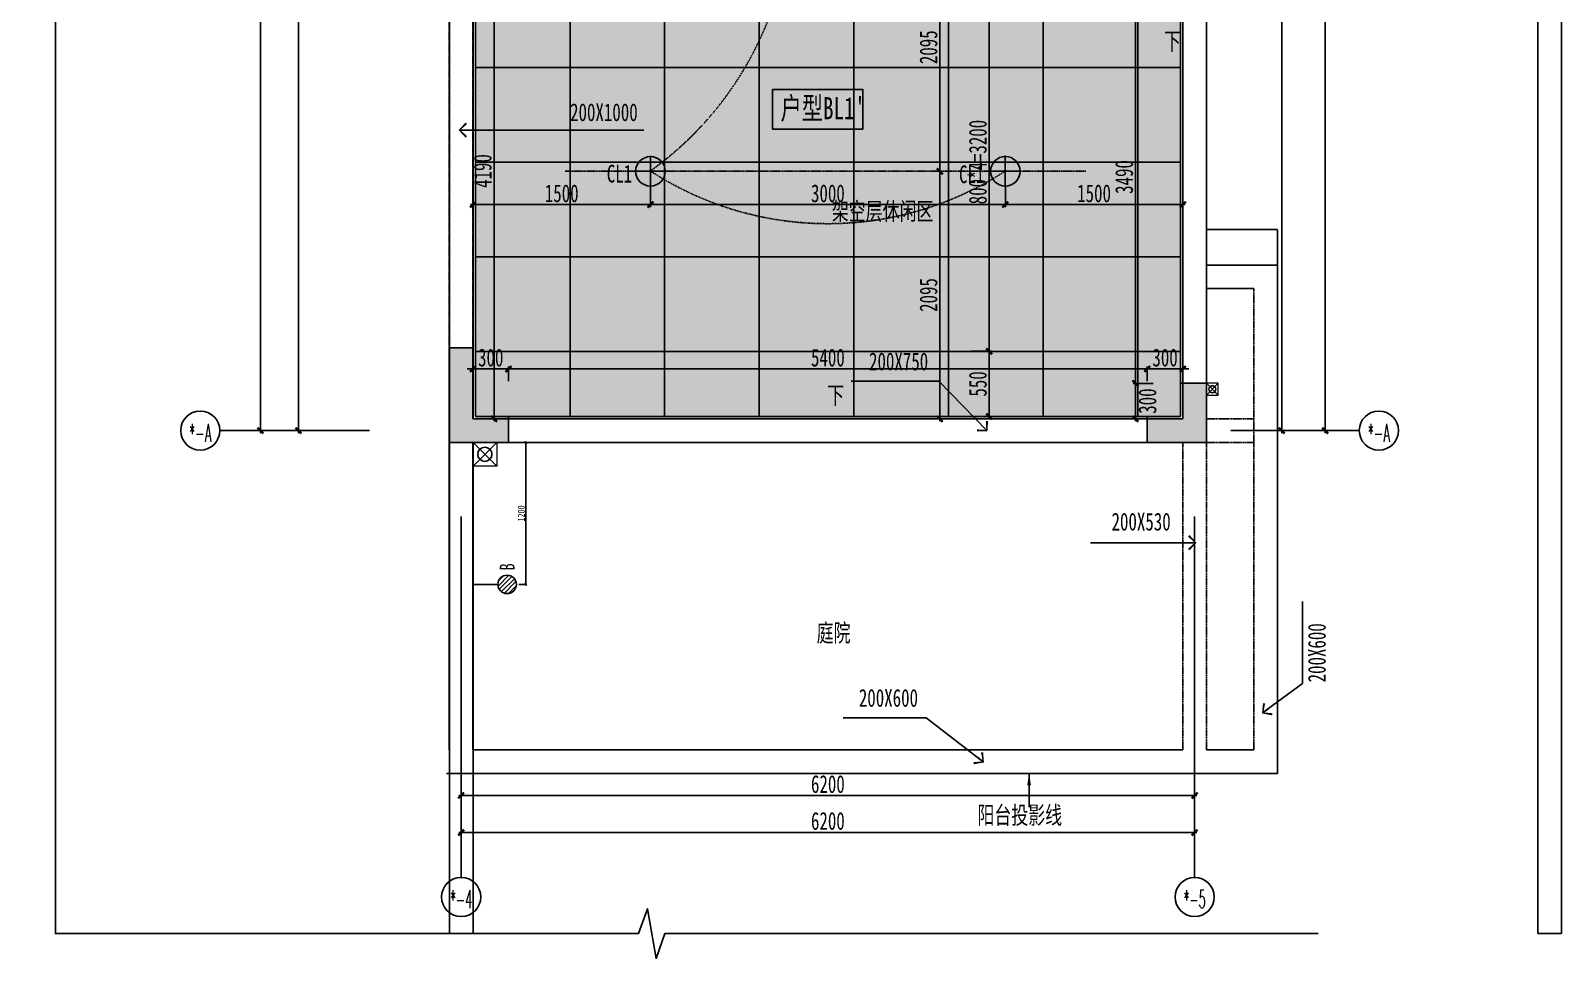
# Model space of a CAD drawing. Extents: x -255202 to 66368, y -6372500 to 603.
# Drawn here: x -131340 to -118401, y -3201647 to -3193802 of the extents above; entities that cross this region are included whole.
import ezdxf
from ezdxf.enums import TextEntityAlignment as Align

# ---------------------------------------------------------------- set-up
doc = ezdxf.new("R2010")
doc.units = 0
doc.header["$LTSCALE"] = 10
doc.header["$MEASUREMENT"] = 0
for name, pattern in [('$0$DASH', [0.35, 0.25, -0.1]), ('ABOVE', [0.4, 0.2, -0.2]), ('CONTINOUS', [0]), ('DASH', [0.35, 0.25, -0.1]), ('DOTE', [2.42, 2, -0.2, 0.02, -0.2]), ('HIDDEN', [0.375, 0.25, -0.125])]:
    doc.linetypes.add(name, pattern=pattern)
doc.layers.add('6-L13六联排模板图-0.050$0$G2-轮廓线', color=3, linetype='Continuous', lineweight=25)
doc.layers.add('改BL1~-3.2D$0$GPS-辅助', color=252, linetype='Continuous', lineweight=18)
for name, color, linetype in [('A-DIM（轴号轴线尺寸）', 3, 'Continuous'), ('A-HACH（图案填充）', 8, 'Continuous'), ('A-LIFT-strs（楼电梯）', 8, 'Continuous'), ('A-LINE-1（落差看线）', 31, 'Continuous'), ('A-MARK（制图符号）', 8, 'Continuous'), ('A-TEXT（房间空间名称）', 67, 'Continuous'), ('A-WALL-stru（结构墙柱）', 10, 'Continuous'), ('A-WALL（砌体墙）', 7, 'Continuous'), ('A-WIND（门窗）', 8, 'Continuous'), ('A-墙体完成面', 15, 'Continuous'), ('A-户型编号', 2, 'Continuous'), ('AXIS_TEXT', 7, 'Continuous'), ('D-地面材料', 250, 'Continuous'), ('DIM-地面材质放线', 149, 'Continuous'), ('DIM-开关定位', 149, 'Continuous'), ('DIM-排水定位', 149, 'Continuous'), ('DIM-灯具定位', 149, 'Continuous'), ('DIM_LEAD', 3, 'Continuous'), ('DIM【标注】', 149, 'Continuous'), ('E-给水', 144, 'Continuous'), ('G-BEAM', 4, 'DASH'), ('G-BEAM_CON', 4, 'Continuous'), ('G-WALL', 50, 'Continuous'), ('G-WALL_HATCH', 33, 'Continuous'), ('J-平面活动家具', 33, 'HIDDEN'), ('T-天花造型', 45, 'Continuous'), ('T-灯具_灯带', 13, 'Continuous'), ('T-灯具、灯带', 13, 'Continuous'), ('W-文字', 67, 'Continuous'), ('墙体定位图', 7, 'Continuous'), ('改BL1~-3.2D$0$A-EQU-water(水留洞及注释)', 140, 'Continuous'), ('院墙（一层看线）', 8, 'Continuous')]:
    doc.layers.add(name, color=color, linetype=linetype)
doc.layers.add('改BL1~-3.2D$0$-GPS-辅助', color=252, linetype='Continuous', lineweight=18, plot=False)
doc.styles.add('_TCH_AXIS', font='COMPLEX', dxfattribs={"bigfont": 'GBCBIG'})
doc.styles.add('_TCH_DIM_T3', font='SIMPLEX', dxfattribs={"width": 0.705882, "bigfont": 'GBCBIG'})
doc.styles.add('arch', font='romans.shx', dxfattribs={"width": 0.75})
doc.styles.add('COMPLEX', font='COMPLEX')
doc.styles.add('文字标注', font='', dxfattribs={"width": 0.7})
doc.styles.add('样式222', font='', dxfattribs={"width": 0.7})
doc.styles.add('细黑体', font='', dxfattribs={"width": 0.7})
doc.styles.get('文字标注').set_extended_font_data('STXihei')
doc.styles.get('样式222').set_extended_font_data('STXihei')
doc.styles.get('细黑体').set_extended_font_data('STXihei')
doc.dimstyles.new('_TCH_ARCH&&100', dxfattribs={"dimtxt": 297.5, "dimasz": 100, "dimexe": 250, "dimexo": 300, "dimgap": 126.25, "dimtad": 1, "dimdec": 0, "dimzin": 0, "dimdsep": 46, "dimtxsty": '_TCH_DIM_T3', "dimblk": 'ARCHTICK', "dimcen": 0.09, "dimclrt": 7, "dimazin": 2, "dimtfac": 1, "dimtdec": 0, "dimtix": 1, "dimtmove": 2, "dimatfit": 3, "dimfxl": 1, "dimtolj": 1, "dimtzin": 0, "dimarcsym": 0})
doc.dimstyles.new('DK-50', dxfattribs={"dimscale": 50, "dimtxt": 3, "dimasz": 1, "dimexe": 0.4, "dimexo": 0.4, "dimgap": 0.4, "dimtad": 1, "dimtoh": 1, "dimdec": 0, "dimrnd": 5, "dimdsep": 46, "dimtxsty": '样式222', "dimblk": 'ARCHTICK', "dimcen": 3, "dimdle": 0.4, "dimclrd": 149, "dimclre": 149, "dimclrt": 149, "dimadec": 0, "dimazin": 0, "dimtfac": 1, "dimtdec": 0, "dimtix": 1, "dimtmove": 2, "dimatfit": 3, "dimldrblk": 'ARCHTICK', "dimfxl": 3, "dimfxlon": 1, "dimtvp": 1, "dimtolj": 1, "dimtzin": 0, "dimarcsym": 0})
doc.dimstyles.new('TC-DIM', dxfattribs={"dimscale": 0, "dimtxt": 2.5, "dimasz": 1.2, "dimexe": 1.2, "dimexo": 0, "dimgap": 0.5, "dimtad": 1, "dimdec": 0, "dimlfac": -1, "dimzin": 9, "dimdsep": 46, "dimtxsty": 'arch', "dimblk1": 'ARCHTICK', "dimblk2": 'ARCHTICK', "dimsah": 1, "dimcen": 2, "dimdle": 1.2, "dimclrd": 67, "dimclre": 67, "dimclrt": 67, "dimadec": 0, "dimazin": 0, "dimtfac": 1, "dimtdec": 0, "dimtmove": 0, "dimatfit": 3, "dimldrblk": 'ARCHTICK', "dimfxl": 8, "dimtolj": 1, "dimtzin": 0, "dimarcsym": 0})
doc.dimstyles.new('副本 DK-20', dxfattribs={"dimscale": 20, "dimtxt": 3, "dimasz": 1, "dimexe": 0.4, "dimexo": 0.4, "dimgap": 0.4, "dimtad": 1, "dimtoh": 1, "dimdec": 0, "dimrnd": 5, "dimdsep": 46, "dimtxsty": '样式222', "dimblk": 'ARCHTICK', "dimcen": 3, "dimdle": 0.4, "dimclrd": 149, "dimclre": 149, "dimclrt": 149, "dimadec": 0, "dimazin": 0, "dimtfac": 1, "dimtdec": 0, "dimtix": 1, "dimtmove": 2, "dimatfit": 3, "dimldrblk": 'ARCHTICK', "dimfxl": 3, "dimfxlon": 1, "dimtvp": 1, "dimtolj": 1, "dimtzin": 0, "dimarcsym": 0})

# ---------------------------------------------------------------- blocks, each defined once
blk = doc.blocks.new('A$C7A0215CA')
at = {"layer": 'T-灯具_灯带', "color": 8, "ltscale": 0.005}
for p, q in [((2.2, 4.4), (2.2, 0)), ((0, 2.2), (4.4, 2.2))]:
    blk.add_line(p, q, dxfattribs=at)
at = {"layer": 'T-灯具_灯带', "color": 13, "linetype": 'ByBlock'}
blk.add_circle((2.2, 2.2), 2.08, dxfattribs=at)
blk = doc.blocks.new('_ArchTick')
at = {"color": 0, "linetype": 'ByBlock', "const_width": 0.4}
blk.add_lwpolyline([(-0.5, -0.5), (0.5, 0.5)], dxfattribs=at)
blk = doc.blocks.new('*D151')
at = {"layer": 'Defpoints', "color": 0, "transparency": 16777216}
for p in [(-127601, -3194992), (-126101, -3194992), (-127601, -3195274)]:
    blk.add_point(p, dxfattribs=at)
at = {"layer": 'DIM-灯具定位', "color": 149, "lineweight": -2, "transparency": 16777216}
for p, q in [((-127601, -3195124), (-127601, -3195294)), ((-126101, -3195124), (-126101, -3195294)), ((-126081, -3195274), (-127621, -3195274))]:
    blk.add_line(p, q, dxfattribs=at)
at = {"layer": 'DIM-灯具定位', "color": 149, "lineweight": -2, "transparency": 16777216, "xscale": 50, "yscale": 50, "zscale": 50, "rotation": 180}
blk.add_blockref('_ArchTick', (-127601, -3195274), dxfattribs=at)
at = {"layer": 'DIM-灯具定位', "color": 149, "lineweight": -2, "transparency": 16777216, "xscale": 50, "yscale": 50, "zscale": 50}
blk.add_blockref('_ArchTick', (-126101, -3195274), dxfattribs=at)
at = {"layer": 'DIM-灯具定位', "color": 149, "transparency": 16777216, "insert": (-126851, -3195179), "char_height": 150, "attachment_point": 5, "style": '样式222'}
blk.add_mtext('\\A1;1500', dxfattribs=at)
blk = doc.blocks.new('*D152')
at = {"layer": 'Defpoints', "color": 0, "transparency": 16777216}
for p in [(-123101, -3194992), (-121601, -3194992), (-121601, -3195274)]:
    blk.add_point(p, dxfattribs=at)
at = {"layer": 'DIM-灯具定位', "color": 149, "lineweight": -2, "transparency": 16777216}
for p, q in [((-123101, -3195124), (-123101, -3195294)), ((-121601, -3195124), (-121601, -3195294)), ((-123121, -3195274), (-121581, -3195274))]:
    blk.add_line(p, q, dxfattribs=at)
at = {"layer": 'DIM-灯具定位', "color": 149, "lineweight": -2, "transparency": 16777216, "xscale": 50, "yscale": 50, "zscale": 50, "rotation": 180}
blk.add_blockref('_ArchTick', (-123101, -3195274), dxfattribs=at)
at = {"layer": 'DIM-灯具定位', "color": 149, "lineweight": -2, "transparency": 16777216, "xscale": 50, "yscale": 50, "zscale": 50}
blk.add_blockref('_ArchTick', (-121601, -3195274), dxfattribs=at)
at = {"layer": 'DIM-灯具定位', "color": 149, "transparency": 16777216, "insert": (-122351, -3195179), "char_height": 150, "attachment_point": 5, "style": '样式222'}
blk.add_mtext('\\A1;1500', dxfattribs=at)
blk = doc.blocks.new('*D153')
at = {"layer": 'Defpoints', "color": 0, "transparency": 16777216}
for p in [(-126101, -3194992), (-123101, -3194992), (-126101, -3195274)]:
    blk.add_point(p, dxfattribs=at)
at = {"layer": 'DIM-灯具定位', "color": 149, "lineweight": -2, "transparency": 16777216}
for p, q in [((-126101, -3195124), (-126101, -3195294)), ((-123101, -3195124), (-123101, -3195294)), ((-123081, -3195274), (-126121, -3195274))]:
    blk.add_line(p, q, dxfattribs=at)
at = {"layer": 'DIM-灯具定位', "color": 149, "lineweight": -2, "transparency": 16777216, "xscale": 50, "yscale": 50, "zscale": 50, "rotation": 180}
blk.add_blockref('_ArchTick', (-126101, -3195274), dxfattribs=at)
at = {"layer": 'DIM-灯具定位', "color": 149, "lineweight": -2, "transparency": 16777216, "xscale": 50, "yscale": 50, "zscale": 50}
blk.add_blockref('_ArchTick', (-123101, -3195274), dxfattribs=at)
at = {"layer": 'DIM-灯具定位', "color": 149, "transparency": 16777216, "insert": (-124601, -3195179), "char_height": 150, "attachment_point": 5, "style": '样式222'}
blk.add_mtext('\\A1;3000', dxfattribs=at)
blk = doc.blocks.new('*D299')
at = {"layer": 'Defpoints', "color": 0, "transparency": 16777216}
for p in [(-123835, -3192895), (-123655, -3194992), (-123655, -3194992)]:
    blk.add_point(p, dxfattribs=at)
at = {"layer": 'DIM-灯具定位', "color": 149, "lineweight": -2, "transparency": 16777216}
for p, q in [((-123805, -3192895), (-123635, -3192895)), ((-123655, -3192875), (-123655, -3195012)), ((-123655, -3194992), (-123675, -3194992))]:
    blk.add_line(p, q, dxfattribs=at)
at = {"layer": 'DIM-灯具定位', "color": 149, "lineweight": -2, "transparency": 16777216, "xscale": 50, "yscale": 50, "zscale": 50}
for p, rotation in [((-123655, -3192895), 90), ((-123655, -3194992), 270)]:
    blk.add_blockref('_ArchTick', p, dxfattribs=dict(at, rotation=rotation))
at = {"layer": 'DIM-灯具定位', "color": 149, "transparency": 16777216, "insert": (-123750, -3193943), "char_height": 150, "attachment_point": 5, "rotation": 90, "style": '样式222'}
blk.add_mtext('\\A1;2095', dxfattribs=at)
blk = doc.blocks.new('*D300')
at = {"layer": 'Defpoints', "color": 0, "transparency": 16777216}
for p in [(-123655, -3194992), (-123655, -3197085), (-123655, -3197085)]:
    blk.add_point(p, dxfattribs=at)
at = {"layer": 'DIM-灯具定位', "color": 149, "lineweight": -2, "transparency": 16777216}
for p, q in [((-123655, -3194992), (-123675, -3194992)), ((-123655, -3194972), (-123655, -3197105)), ((-123655, -3197085), (-123675, -3197085))]:
    blk.add_line(p, q, dxfattribs=at)
at = {"layer": 'DIM-灯具定位', "color": 149, "lineweight": -2, "transparency": 16777216, "xscale": 50, "yscale": 50, "zscale": 50}
for p, rotation in [((-123655, -3194992), 90), ((-123655, -3197085), 270)]:
    blk.add_blockref('_ArchTick', p, dxfattribs=dict(at, rotation=rotation))
at = {"layer": 'DIM-灯具定位', "color": 149, "transparency": 16777216, "insert": (-123750, -3196038), "char_height": 150, "attachment_point": 5, "rotation": 90, "style": '样式222'}
blk.add_mtext('\\A1;2095', dxfattribs=at)
blk = doc.blocks.new('*D342')
at = {"layer": 'Defpoints', "color": 0, "transparency": 16777216}
for p in [(-127601, -3197285), (-127154, -3197285), (-127601, -3198485)]:
    blk.add_point(p, dxfattribs=at)
at = {"layer": 'DIM-排水定位', "color": 149, "lineweight": -2, "transparency": 16777216}
for p, q in [((-127214, -3197285), (-127146, -3197285)), ((-127154, -3198493), (-127154, -3197277)), ((-127214, -3198485), (-127146, -3198485))]:
    blk.add_line(p, q, dxfattribs=at)
at = {"layer": 'DIM-排水定位', "color": 149, "lineweight": -2, "transparency": 16777216, "xscale": 20, "yscale": 20, "zscale": 20}
for p, rotation in [((-127154, -3197285), 90), ((-127154, -3198485), 270)]:
    blk.add_blockref('_ArchTick', p, dxfattribs=dict(at, rotation=rotation))
at = {"layer": 'DIM-排水定位', "color": 149, "transparency": 16777216, "insert": (-127192, -3197885), "char_height": 60, "attachment_point": 5, "rotation": 90, "style": '样式222'}
blk.add_mtext('\\A1;1200', dxfattribs=at)
blk = doc.blocks.new('A$C74114AF8')
at = {"layer": 'A-HACH（图案填充）'}
for points in [[(6000, 100), (6000, 700), (5800, 700), (5800, 100), (5800, 100), (5800, -100), (6300, -100), (6300, 100)], [(12200, 400), (12000, 400), (12000, 100), (11700, 100), (11700, -100), (12200, -100)]]:
    blk.add_hatch(color=256, dxfattribs=at).paths.add_polyline_path(points)
at = {"layer": 'A-WALL-stru（结构墙柱）', "color": 0}
for p, q in [((6000, 700), (5800, 700)), ((5800, 700), (5800, 100)), ((6000, 100), (6000, 700)), ((12200, 400), (12000, 400)), ((12000, 400), (12000, 100)), ((12200, -100), (12200, 400)), ((5800, 100), (5800, 100)), ((5800, 100), (5800, -100)), ((6300, 100), (6000, 100)), ((6300, -100), (6300, 100)), ((12000, 100), (11700, 100)), ((11700, 100), (11700, -100)), ((5800, -100), (6300, -100)), ((11700, -100), (12200, -100))]:
    blk.add_line(p, q, dxfattribs=at)
blk = doc.blocks.new('z')
at = {"color": 67}
blk.add_line((0, 0), (-1, 0), dxfattribs=at)
blk.add_lwpolyline([(-0.97, 0.97, 0.299, 0.174, 0), (0, 0, 0.174, 0.299, 0), (-0.97, -0.97, 0.299, 0.299, 0)], format="xyseb", dxfattribs=at)
blk = doc.blocks.new('*D438')
at = {"layer": 'Defpoints', "color": 0, "transparency": 16777216}
for p in [(-123415, -3193314), (-123415, -3196514), (-123238, -3196514)]:
    blk.add_point(p, dxfattribs=at)
at = {"layer": 'DIM-地面材质放线', "color": 149, "lineweight": -2, "transparency": 16777216}
for p, q in [((-123388, -3193314), (-123218, -3193314)), ((-123238, -3193294), (-123238, -3196534)), ((-123388, -3196514), (-123218, -3196514))]:
    blk.add_line(p, q, dxfattribs=at)
at = {"layer": 'DIM-地面材质放线', "color": 149, "lineweight": -2, "transparency": 16777216, "xscale": 50, "yscale": 50, "zscale": 50}
for p, rotation in [((-123238, -3193314), 90), ((-123238, -3196514), 270)]:
    blk.add_blockref('_ArchTick', p, dxfattribs=dict(at, rotation=rotation))
at = {"layer": 'DIM-地面材质放线', "color": 149, "transparency": 16777216, "insert": (-123333, -3194914), "char_height": 150, "attachment_point": 5, "rotation": 90, "style": '样式222'}
blk.add_mtext('\\A1;800*4=3200', dxfattribs=at)
blk = doc.blocks.new('*D772')
at = {"layer": 'Defpoints', "color": 0, "transparency": 16777216}
for p in [(-121901, -3196663), (-121901, -3196787), (-121601, -3196787)]:
    blk.add_point(p, dxfattribs=at)
at = {"layer": '墙体定位图', "color": 149, "lineweight": -2, "transparency": 16777216}
for p, q in [((-121901, -3196663), (-121951, -3196663)), ((-121901, -3196767), (-121901, -3196643)), ((-121601, -3196663), (-121901, -3196663)), ((-121601, -3196767), (-121601, -3196643)), ((-121601, -3196663), (-121551, -3196663))]:
    blk.add_line(p, q, dxfattribs=at)
at = {"layer": '墙体定位图', "color": 149, "lineweight": -2, "transparency": 16777216, "xscale": 50, "yscale": 50, "zscale": 50}
blk.add_blockref('_ArchTick', (-121901, -3196663), dxfattribs=at)
at = {"layer": '墙体定位图', "color": 149, "lineweight": -2, "transparency": 16777216, "xscale": 50, "yscale": 50, "zscale": 50, "rotation": 180}
blk.add_blockref('_ArchTick', (-121601, -3196663), dxfattribs=at)
at = {"layer": '墙体定位图', "color": 149, "transparency": 16777216, "insert": (-121751, -3196568), "char_height": 150, "attachment_point": 5, "style": '样式222'}
blk.add_mtext('\\A1;300', dxfattribs=at)
blk = doc.blocks.new('*D773')
at = {"layer": 'Defpoints', "color": 0, "transparency": 16777216}
for p in [(-127301, -3196663), (-127301, -3196787), (-121901, -3196787)]:
    blk.add_point(p, dxfattribs=at)
at = {"layer": '墙体定位图', "color": 149, "lineweight": -2, "transparency": 16777216}
for p, q in [((-121881, -3196663), (-127321, -3196663)), ((-127301, -3196767), (-127301, -3196643)), ((-121901, -3196767), (-121901, -3196643))]:
    blk.add_line(p, q, dxfattribs=at)
at = {"layer": '墙体定位图', "color": 149, "lineweight": -2, "transparency": 16777216, "xscale": 50, "yscale": 50, "zscale": 50, "rotation": 180}
blk.add_blockref('_ArchTick', (-127301, -3196663), dxfattribs=at)
at = {"layer": '墙体定位图', "color": 149, "lineweight": -2, "transparency": 16777216, "xscale": 50, "yscale": 50, "zscale": 50}
blk.add_blockref('_ArchTick', (-121901, -3196663), dxfattribs=at)
at = {"layer": '墙体定位图', "color": 149, "transparency": 16777216, "insert": (-124601, -3196568), "char_height": 150, "attachment_point": 5, "style": '样式222'}
blk.add_mtext('\\A1;5400', dxfattribs=at)
blk = doc.blocks.new('*D774')
at = {"layer": 'Defpoints', "color": 0, "transparency": 16777216}
for p in [(-127601, -3196663), (-127601, -3196787), (-127301, -3196787)]:
    blk.add_point(p, dxfattribs=at)
at = {"layer": '墙体定位图', "color": 149, "lineweight": -2, "transparency": 16777216}
for p, q in [((-127601, -3196663), (-127651, -3196663)), ((-127601, -3196767), (-127601, -3196643)), ((-127301, -3196663), (-127601, -3196663)), ((-127301, -3196767), (-127301, -3196643)), ((-127301, -3196663), (-127251, -3196663))]:
    blk.add_line(p, q, dxfattribs=at)
at = {"layer": '墙体定位图', "color": 149, "lineweight": -2, "transparency": 16777216, "xscale": 50, "yscale": 50, "zscale": 50}
blk.add_blockref('_ArchTick', (-127601, -3196663), dxfattribs=at)
at = {"layer": '墙体定位图', "color": 149, "lineweight": -2, "transparency": 16777216, "xscale": 50, "yscale": 50, "zscale": 50, "rotation": 180}
blk.add_blockref('_ArchTick', (-127301, -3196663), dxfattribs=at)
at = {"layer": '墙体定位图', "color": 149, "transparency": 16777216, "insert": (-127451, -3196568), "char_height": 150, "attachment_point": 5, "style": '样式222'}
blk.add_mtext('\\A1;300', dxfattribs=at)
blk = doc.blocks.new('*D775')
at = {"layer": 'Defpoints', "color": 0, "transparency": 16777216}
for p in [(-122001, -3196785), (-121698, -3196785), (-121698, -3197085)]:
    blk.add_point(p, dxfattribs=at)
at = {"layer": '墙体定位图', "color": 149, "lineweight": -2, "transparency": 16777216}
for p, q in [((-121851, -3196785), (-122021, -3196785)), ((-122001, -3197105), (-122001, -3196765)), ((-121851, -3197085), (-122021, -3197085))]:
    blk.add_line(p, q, dxfattribs=at)
at = {"layer": '墙体定位图', "color": 149, "lineweight": -2, "transparency": 16777216, "xscale": 50, "yscale": 50, "zscale": 50}
for p, rotation in [((-122001, -3196785), 90), ((-122001, -3197085), 270)]:
    blk.add_blockref('_ArchTick', p, dxfattribs=dict(at, rotation=rotation))
at = {"layer": '墙体定位图', "color": 149, "transparency": 16777216, "insert": (-121899, -3196935), "char_height": 150, "attachment_point": 5, "rotation": 90, "style": '样式222'}
blk.add_mtext('\\A1;300', dxfattribs=at)
blk = doc.blocks.new('*D776')
at = {"layer": 'Defpoints', "color": 0, "transparency": 16777216}
for p in [(-122001, -3193295), (-121698, -3193295), (-121698, -3196785)]:
    blk.add_point(p, dxfattribs=at)
at = {"layer": '墙体定位图', "color": 149, "lineweight": -2, "transparency": 16777216}
for p, q in [((-121851, -3193295), (-122021, -3193295)), ((-122001, -3196805), (-122001, -3193275)), ((-121851, -3196785), (-122021, -3196785))]:
    blk.add_line(p, q, dxfattribs=at)
at = {"layer": '墙体定位图', "color": 149, "lineweight": -2, "transparency": 16777216, "xscale": 50, "yscale": 50, "zscale": 50}
for p, rotation in [((-122001, -3193295), 90), ((-122001, -3196785), 270)]:
    blk.add_blockref('_ArchTick', p, dxfattribs=dict(at, rotation=rotation))
at = {"layer": '墙体定位图', "color": 149, "transparency": 16777216, "insert": (-122096, -3195040), "char_height": 150, "attachment_point": 5, "rotation": 90, "style": '样式222'}
blk.add_mtext('\\A1;3490', dxfattribs=at)
blk = doc.blocks.new('*D782')
at = {"layer": 'Defpoints', "color": 0, "transparency": 16777216}
for p in [(-127601, -3192895), (-127601, -3197085), (-127423, -3197085)]:
    blk.add_point(p, dxfattribs=at)
at = {"layer": '墙体定位图', "color": 149, "lineweight": -2, "transparency": 16777216}
for p, q in [((-127573, -3192895), (-127403, -3192895)), ((-127423, -3192875), (-127423, -3197105)), ((-127573, -3197085), (-127403, -3197085))]:
    blk.add_line(p, q, dxfattribs=at)
at = {"layer": '墙体定位图', "color": 149, "lineweight": -2, "transparency": 16777216, "xscale": 50, "yscale": 50, "zscale": 50}
for p, rotation in [((-127423, -3192895), 90), ((-127423, -3197085), 270)]:
    blk.add_blockref('_ArchTick', p, dxfattribs=dict(at, rotation=rotation))
at = {"layer": '墙体定位图', "color": 149, "transparency": 16777216, "insert": (-127518, -3194990), "char_height": 150, "attachment_point": 5, "rotation": 90, "style": '样式222'}
blk.add_mtext('\\A1;4190', dxfattribs=at)
blk = doc.blocks.new('_AXISO')
blk.add_circle((0, 0), 0.5)
at = {"layer": 'AXIS_TEXT', "style": 'COMPLEX', "width": 1.041667}
blk.add_attdef('A', text='', height=0.56, dxfattribs=at).set_placement((-0.25, -0.28), (0.25, -0.28), align=Align.FIT)
blk = doc.blocks.new('*D1162')
at = {"layer": 'Defpoints', "color": 0, "transparency": 16777216}
for p in [(-107487, -3198172), (-101287, -3198172), (-101287, -3200583)]:
    blk.add_point(p, dxfattribs=at)
at = {"layer": 'DIM【标注】', "color": 149, "lineweight": -2, "transparency": 16777216}
for p, q in [((-107487, -3200433), (-107487, -3200603)), ((-101287, -3200433), (-101287, -3200603)), ((-107507, -3200583), (-101267, -3200583))]:
    blk.add_line(p, q, dxfattribs=at)
at = {"layer": 'DIM【标注】', "color": 149, "lineweight": -2, "transparency": 16777216, "xscale": 50, "yscale": 50, "zscale": 50, "rotation": 180}
blk.add_blockref('_ArchTick', (-107487, -3200583), dxfattribs=at)
at = {"layer": 'DIM【标注】', "color": 149, "lineweight": -2, "transparency": 16777216, "xscale": 50, "yscale": 50, "zscale": 50}
blk.add_blockref('_ArchTick', (-101287, -3200583), dxfattribs=at)
at = {"layer": 'DIM【标注】', "color": 149, "transparency": 16777216, "insert": (-104387, -3200486), "char_height": 150, "attachment_point": 5, "style": '样式222'}
blk.add_mtext('\\A1;6200', dxfattribs=at)
blk = doc.blocks.new('*D1163')
at = {"layer": 'Defpoints', "color": 0, "transparency": 16777216}
for p in [(-107487, -3198172), (-101287, -3198172), (-101287, -3200270)]:
    blk.add_point(p, dxfattribs=at)
at = {"layer": 'DIM【标注】', "color": 149, "lineweight": -2, "transparency": 16777216}
for p, q in [((-107487, -3200120), (-107487, -3200290)), ((-101287, -3200120), (-101287, -3200290)), ((-107507, -3200270), (-101267, -3200270))]:
    blk.add_line(p, q, dxfattribs=at)
at = {"layer": 'DIM【标注】', "color": 149, "lineweight": -2, "transparency": 16777216, "xscale": 50, "yscale": 50, "zscale": 50, "rotation": 180}
blk.add_blockref('_ArchTick', (-107487, -3200270), dxfattribs=at)
at = {"layer": 'DIM【标注】', "color": 149, "lineweight": -2, "transparency": 16777216, "xscale": 50, "yscale": 50, "zscale": 50}
blk.add_blockref('_ArchTick', (-101287, -3200270), dxfattribs=at)
at = {"layer": 'DIM【标注】', "color": 149, "transparency": 16777216, "insert": (-104387, -3200174), "char_height": 150, "attachment_point": 5, "style": '样式222'}
blk.add_mtext('\\A1;6200', dxfattribs=at)
blk = doc.blocks.new('*D1164')
at = {"layer": 'Defpoints', "color": 0, "transparency": 16777216}
for p in [(-100981, -3184985), (-100183, -3184985), (-100981, -3197185)]:
    blk.add_point(p, dxfattribs=at)
at = {"layer": 'DIM【标注】', "color": 149, "lineweight": -2, "transparency": 16777216}
for p, q in [((-100333, -3184985), (-100163, -3184985)), ((-100183, -3197205), (-100183, -3184965)), ((-100333, -3197185), (-100163, -3197185))]:
    blk.add_line(p, q, dxfattribs=at)
at = {"layer": 'DIM【标注】', "color": 149, "lineweight": -2, "transparency": 16777216, "xscale": 50, "yscale": 50, "zscale": 50}
for p, rotation in [((-100183, -3184985), 90), ((-100183, -3197185), 270)]:
    blk.add_blockref('_ArchTick', p, dxfattribs=dict(at, rotation=rotation))
at = {"layer": 'DIM【标注】', "color": 149, "transparency": 16777216, "insert": (-100279, -3191085), "char_height": 150, "attachment_point": 5, "rotation": 90, "style": '样式222'}
blk.add_mtext('\\A1;12200', dxfattribs=at)
blk = doc.blocks.new('*D1165')
at = {"layer": 'Defpoints', "color": 0, "transparency": 16777216}
for p in [(-100981, -3189185), (-100551, -3189185), (-100981, -3197185)]:
    blk.add_point(p, dxfattribs=at)
at = {"layer": 'DIM【标注】', "color": 149, "lineweight": -2, "transparency": 16777216}
for p, q in [((-100701, -3189185), (-100531, -3189185)), ((-100551, -3197205), (-100551, -3189165)), ((-100701, -3197185), (-100531, -3197185))]:
    blk.add_line(p, q, dxfattribs=at)
at = {"layer": 'DIM【标注】', "color": 149, "lineweight": -2, "transparency": 16777216, "xscale": 50, "yscale": 50, "zscale": 50}
for p, rotation in [((-100551, -3189185), 90), ((-100551, -3197185), 270)]:
    blk.add_blockref('_ArchTick', p, dxfattribs=dict(at, rotation=rotation))
at = {"layer": 'DIM【标注】', "color": 149, "transparency": 16777216, "insert": (-100648, -3193185), "char_height": 150, "attachment_point": 5, "rotation": 90, "style": '样式222'}
blk.add_mtext('\\A1;8000', dxfattribs=at)
blk = doc.blocks.new('*D1168')
at = {"layer": 'Defpoints', "color": 0, "transparency": 16777216}
for p in [(-109184, -3184985), (-108263, -3184985), (-108263, -3197185)]:
    blk.add_point(p, dxfattribs=at)
at = {"layer": 'DIM【标注】', "color": 149, "lineweight": -2, "transparency": 16777216}
for p, q in [((-109034, -3184985), (-109204, -3184985)), ((-109184, -3197205), (-109184, -3184965)), ((-109034, -3197185), (-109204, -3197185))]:
    blk.add_line(p, q, dxfattribs=at)
at = {"layer": 'DIM【标注】', "color": 149, "lineweight": -2, "transparency": 16777216, "xscale": 50, "yscale": 50, "zscale": 50}
for p, rotation in [((-109184, -3184985), 90), ((-109184, -3197185), 270)]:
    blk.add_blockref('_ArchTick', p, dxfattribs=dict(at, rotation=rotation))
at = {"layer": 'DIM【标注】', "color": 149, "transparency": 16777216, "insert": (-109280, -3191085), "char_height": 150, "attachment_point": 5, "rotation": 90, "style": '样式222'}
blk.add_mtext('\\A1;12200', dxfattribs=at)
blk = doc.blocks.new('*D1169')
at = {"layer": 'Defpoints', "color": 0, "transparency": 16777216}
for p in [(-108863, -3189185), (-108263, -3189185), (-108263, -3197185)]:
    blk.add_point(p, dxfattribs=at)
at = {"layer": 'DIM【标注】', "color": 149, "lineweight": -2, "transparency": 16777216}
for p, q in [((-108713, -3189185), (-108883, -3189185)), ((-108863, -3197205), (-108863, -3189165)), ((-108713, -3197185), (-108883, -3197185))]:
    blk.add_line(p, q, dxfattribs=at)
at = {"layer": 'DIM【标注】', "color": 149, "lineweight": -2, "transparency": 16777216, "xscale": 50, "yscale": 50, "zscale": 50}
for p, rotation in [((-108863, -3189185), 90), ((-108863, -3197185), 270)]:
    blk.add_blockref('_ArchTick', p, dxfattribs=dict(at, rotation=rotation))
at = {"layer": 'DIM【标注】', "color": 149, "transparency": 16777216, "insert": (-108960, -3193185), "char_height": 150, "attachment_point": 5, "rotation": 90, "style": '样式222'}
blk.add_mtext('\\A1;8000', dxfattribs=at)
blk = doc.blocks.new('改BL1~-3.2D$0$A$C0B5C7788')
at = {"layer": '改BL1~-3.2D$0$GPS-辅助'}
for p, q in [((-100, 100), (100, -100)), ((100, 100), (-100, -100))]:
    blk.add_line(p, q, dxfattribs=at)
blk.add_lwpolyline([(-100, -100), (100, -100), (100, 100), (-100, 100)], close=True, dxfattribs=at)
blk = doc.blocks.new('*D1129')
at = {"layer": 'Defpoints', "color": 0, "transparency": 16777216}
for p in [(-123415, -3196514), (-123477, -3197065), (-123238, -3197065)]:
    blk.add_point(p, dxfattribs=at)
at = {"layer": 'DIM-地面材质放线', "color": 149, "lineweight": -2, "transparency": 16777216}
for p, q in [((-123388, -3196514), (-123218, -3196514)), ((-123238, -3196494), (-123238, -3197085)), ((-123388, -3197065), (-123218, -3197065))]:
    blk.add_line(p, q, dxfattribs=at)
at = {"layer": 'DIM-地面材质放线', "color": 149, "lineweight": -2, "transparency": 16777216, "xscale": 50, "yscale": 50, "zscale": 50}
for p, rotation in [((-123238, -3196514), 90), ((-123238, -3197065), 270)]:
    blk.add_blockref('_ArchTick', p, dxfattribs=dict(at, rotation=rotation))
at = {"layer": 'DIM-地面材质放线', "color": 149, "transparency": 16777216, "insert": (-123333, -3196790), "char_height": 150, "attachment_point": 5, "rotation": 90, "style": '样式222'}
blk.add_mtext('\\A1;550', dxfattribs=at)
blk = doc.blocks.new('hdfgdf')
at = {"layer": 'G-WALL_HATCH'}
h = blk.add_hatch(color=256, dxfattribs=at)
h.dxf.hatch_style = 1
h.paths.add_polyline_path([(146978, -55794), (147228, -55794), (147478, -55794), (147478, -55594), (147178, -55594), (147178, -54994), (146978, -54994), (146978, -55594), (146978, -55594)])
h = blk.add_hatch(color=256, dxfattribs=at)
h.dxf.hatch_style = 1
h.paths.add_polyline_path([(152878, -55794), (153378, -55794), (153378, -55294), (153178, -55294), (153178, -55594), (152878, -55594)])
at = {"layer": '6-L13六联排模板图-0.050$0$G2-轮廓线', "linetype": 'Continuous'}
for points in [[(153378, -54294), (153978, -54294), (153978, -58594), (146978, -58594)], [(146978, -55794), (153378, -55794), (153378, -54294)]]:
    blk.add_lwpolyline(points, dxfattribs=at)
at = {"layer": 'G-BEAM'}
for p, q in [((153378, -54294), (153378, -51304)), ((146978, -54994), (146978, -51404)), ((147178, -54994), (147178, -51404)), ((153178, -54294), (153178, -51404)), ((153178, -55294), (153178, -54494)), ((153378, -54994), (153378, -54494)), ((153778, -55794), (153778, -54494)), ((152878, -55594), (147478, -55594)), ((153778, -55594), (153378, -55594)), ((153178, -58394), (153178, -55794)), ((153378, -58394), (153378, -55794)), ((153778, -55794), (153378, -55794)), ((153778, -58394), (153778, -55794))]:
    blk.add_line(p, q, dxfattribs=at)
at = {"layer": 'G-BEAM_CON', "linetype": 'Continuous'}
for p, q in [((153178, -54294), (153178, -54494)), ((153978, -54294), (153378, -54294)), ((153978, -55694), (153978, -54294)), ((153778, -54494), (153378, -54494)), ((153978, -58594), (153978, -55694)), ((146978, -58394), (146978, -55794)), ((147178, -58394), (147178, -55794)), ((152878, -55794), (147478, -55794)), ((153178, -58394), (147178, -58394)), ((153778, -58394), (153378, -58394)), ((146953, -58594), (147203, -58594)), ((153978, -58594), (147203, -58594))]:
    blk.add_line(p, q, dxfattribs=at)
at = {"layer": 'G-WALL'}
for points in [[(146978, -55794), (147228, -55794), (147478, -55794), (147478, -55594), (147178, -55594), (147178, -54994), (146978, -54994), (146978, -55594), (146978, -55594)], [(152878, -55794), (153378, -55794), (153378, -55294), (153178, -55294), (153178, -55594), (152878, -55594)]]:
    blk.add_lwpolyline(points, close=True, dxfattribs=at)
at = {"layer": 'W-文字', "style": '细黑体', "width": 0.7}
for s, p in [('200X1000', (147999, -53077)), ('200X750', (150526, -55184)), ('200X530', (152576, -56539)), ('200X600', (150440, -58029))]:
    blk.add_text(s, height=150, dxfattribs=at).set_placement(p)
blk.add_text('200X600', height=150, rotation=90, dxfattribs=at).set_placement((154386, -57823))
at = {"layer": 'W-文字'}
for points in [[(147064, -53153), (148623, -53153)], [(151522, -55694), (151115, -55275), (150375, -55275)], [(153287, -56642), (152398, -56642)], [(153853, -58081), (154190, -57832), (154190, -57140)], [(151492, -58496), (151010, -58123), (150308, -58123)]]:
    blk.add_leader(points, dimstyle='TC-DIM', override={"dimscale": 50, "dimtad": 0, "dimldrblk": 'z'}, dxfattribs=at)
blk = doc.blocks.new('bz2')
at = {"layer": 'DIM【标注】'}
for p, q in [((-108262.8, -3197184.5), (-109526.4, -3197184.5)), ((-100980.6, -3197184.5), (-99894.7, -3197184.5)), ((-107486.6, -3197910.4), (-107486.6, -3200962.4)), ((-101286.6, -3197910.4), (-101286.6, -3200962.4))]:
    blk.add_line(p, q, dxfattribs=at)
ref = blk.add_blockref('_AXISO', (-109692, -3197184.5), dxfattribs=dict(at, xscale=331.2, yscale=331.2, zscale=331.2))
ref.add_attrib('A', '*-A', dxfattribs={"layer": 'A-DIM（轴号轴线尺寸）', "height": 150, "style": '_TCH_AXIS', "width": 0.437162}).set_placement((-109785.7, -3197278.2), (-109598.4, -3197278.2), align=Align.FIT)
ref = blk.add_blockref('_AXISO', (-99729.1, -3197184.5), dxfattribs=dict(at, xscale=331.2, yscale=331.2, zscale=331.2))
ref.add_attrib('A', '*-A', dxfattribs={"layer": 'A-DIM（轴号轴线尺寸）', "height": 150, "style": '_TCH_AXIS', "width": 0.437162}).set_placement((-99822.7, -3197278.2), (-99635.4, -3197278.2), align=Align.FIT)
ref = blk.add_blockref('_AXISO', (-107486.6, -3201128), dxfattribs=dict(at, xscale=331.2, yscale=331.2, zscale=331.2))
ref.add_attrib('A', '*-4', dxfattribs={"layer": 'A-DIM（轴号轴线尺寸）', "height": 150, "style": '_TCH_AXIS', "width": 0.452236}).set_placement((-107580.3, -3201221.7), (-107392.9, -3201221.7), align=Align.FIT)
ref = blk.add_blockref('_AXISO', (-101286.6, -3201128), dxfattribs=dict(at, xscale=331.2, yscale=331.2, zscale=331.2))
ref.add_attrib('A', '*-5', dxfattribs={"layer": 'A-DIM（轴号轴线尺寸）', "height": 150, "style": '_TCH_AXIS', "width": 0.468388}).set_placement((-101380.3, -3201221.7), (-101192.9, -3201221.7), align=Align.FIT)
for p1, p2, distance, picture, middle in [((-108262.8, -3197184.5), (-108262.8, -3184984.5), 920.9, '*D1168', (-109280.5, -3191084.5)), ((-100980.6, -3197184.5), (-100980.6, -3184984.5), -798.1, '*D1164', (-100279.4, -3191084.5)), ((-108262.8, -3197184.5), (-108262.8, -3189184.5), 600.5, '*D1169', (-108960.2, -3193184.5)), ((-100980.6, -3197184.5), (-100980.6, -3189184.5), -429.4, '*D1165', (-100648.1, -3193184.5)), ((-107486.6, -3198171.8), (-101286.6, -3198171.8), -2411.4, '*D1162', (-104386.6, -3200486.4)), ((-107486.6, -3198171.8), (-101286.6, -3198171.8), -2098.5, '*D1163', (-104386.6, -3200173.5))]:
    dim = blk.add_aligned_dim(p1=p1, p2=p2, distance=distance, dimstyle='DK-50', dxfattribs=at)
    dim.commit()
    dim.dimension.update_dxf_attribs({"geometry": picture, "text_midpoint": middle})

msp = doc.modelspace()

# ---------------------------------------------------------------- hatches: boundary and pattern name
at = {"layer": 'D-地面材料'}
h = msp.add_hatch(dxfattribs=at)
h.set_pattern_fill('DOTS', color=250, scale=500, style=0, double=1)
h.set_pattern_definition([(0, (-124400.813, -3186984.576), (15.625, 31.25), [0, -31.25])])
h.paths.add_polyline_path([(-121620.8, -3192914.5), (-124870.9, -3192914.5), (-124870.9, -3192929.5), (-125930.8, -3192929.5), (-125930.8, -3192914.5), (-127580.8, -3192914.5), (-127580.8, -3197084.5), (-121620.8, -3197084.5)])

# ---------------------------------------------------------------- linework, layer by layer
at = {"layer": 'A-LIFT-strs（楼电梯）'}
msp.add_lwpolyline([(-121400.8, -3192894.5), (-121400.8, -3197284.5), (-127600.8, -3197284.5)], dxfattribs=at)
for points in [[(-121619.6, -3193967.2, 0, 0, 0), (-120833, -3193967.2, 80, 0, 0), (-120533, -3193967.2, 0, 0, 0)], [(-124555.9, -3196960.8, 0, 0, 0), (-124555.9, -3197747.3, 80, 0, 0), (-124555.9, -3198047.3, 0, 0, 0)]]:
    msp.add_lwpolyline(points, format="xyseb", dxfattribs=at)
at = {"layer": 'A-LINE-1（落差看线）', "linetype": 'DASH', "ltscale": 1.5}
msp.add_lwpolyline([(-127600.8, -3200084.5), (-120800.8, -3200084.5), (-120800.8, -3195484.5), (-121400.8, -3195484.5)], dxfattribs=at)
at = {"layer": 'A-MARK（制图符号）', "color": 250}
msp.add_lwpolyline([(-131130.3, -3183925), (-131130.3, -3193204), (-130920.3, -3193280.5), (-131340.3, -3193354.5), (-131130.3, -3193429), (-131130.3, -3201437.2), (-126203.3, -3201437.2), (-126126.8, -3201227.2), (-126052.8, -3201647.2), (-125978.3, -3201437.2), (-120457.4, -3201437.2)], dxfattribs=at)
at = {"layer": 'A-WALL（砌体墙）', "color": 0}
for p, q in [((-127800.8, -3184884.5), (-127800.8, -3197284.5)), ((-127600.8, -3192894.5), (-127600.8, -3194134.5)), ((-127600.8, -3194134.5), (-127600.8, -3196984.5))]:
    msp.add_line(p, q, dxfattribs=at)
at = {"layer": 'A-WALL（砌体墙）'}
msp.add_line((-121600.8, -3197284.5), (-121400.8, -3197284.5), dxfattribs=at)
at = {"layer": 'A-WIND（门窗）', "linetype": 'ByBlock'}
msp.add_line((-127300.8, -3197205.4), (-127300.8, -3197184.5), dxfattribs=at)
at = {"layer": 'A-墙体完成面'}
for p, q in [((-121600.8, -3196784.5), (-121620.8, -3196784.5)), ((-127300.8, -3197064.5), (-127300.8, -3197084.5)), ((-121900.8, -3197084.5), (-121900.8, -3197064.5))]:
    msp.add_line(p, q, dxfattribs=at)
for points in [[(-127580.8, -3192914.5), (-127580.8, -3197064.5)], [(-121900.8, -3197064.5), (-121620.8, -3197064.5), (-121620.8, -3196784.5)], [(-121620.8, -3197064.5), (-121620.8, -3196784.5)], [(-127580.8, -3197064.5), (-127300.8, -3197064.5)], [(-121620.8, -3197064.5), (-121900.8, -3197064.5)]]:
    msp.add_lwpolyline(points, dxfattribs=at)
at = {"layer": 'A-户型编号', "color": 2, "elevation": -2.8}
msp.add_lwpolyline([(-124304.6, -3194634.9), (-125068.3, -3194634.9), (-125068.3, -3194301.3), (-124304.6, -3194301.3)], close=True, dxfattribs=at)
at = {"layer": 'D-地面材料'}
for p, q in [((-126780.8, -3197064.5), (-126780.8, -3192914.5)), ((-125980.8, -3197064.5), (-125980.8, -3192914.5)), ((-125180.8, -3197064.5), (-125180.8, -3192914.5)), ((-124380.8, -3197064.5), (-124380.8, -3192914.5)), ((-123580.8, -3197064.5), (-123580.8, -3192914.5)), ((-122780.8, -3197064.5), (-122780.8, -3192914.5)), ((-121980.8, -3197064.5), (-121980.8, -3192914.5)), ((-121620.8, -3194114.5), (-127580.8, -3194114.5)), ((-121620.8, -3194914.5), (-127580.8, -3194914.5)), ((-121620.8, -3195714.5), (-127580.8, -3195714.5)), ((-121620.8, -3196514.5), (-127580.8, -3196514.5))]:
    msp.add_line(p, q, dxfattribs=at)
for points in [[(-121400.8, -3196784.5), (-121400.8, -3193294.5), (-121620.8, -3193294.6), (-121620.8, -3196784.5)], [(-121900.8, -3197064.5), (-127300.8, -3197064.5), (-127300.8, -3197284.5), (-121900.8, -3197284.5)]]:
    msp.add_lwpolyline(points, close=True, dxfattribs=at)
at = {"layer": 'DIM-开关定位', "color": 36, "linetype": 'ABOVE'}
for centre, radius, start, end in [((-127771.6, -3192661.3), 2865.5, 305.65947, 5.41298), ((-124601, -3192686.8), 2748.2, 236.92025, 303.07975)]:
    msp.add_arc(centre, radius, start, end, dxfattribs=at)
at = {"layer": 'DIM_LEAD', "color": 250, "linetype": '$0$DASH'}
msp.add_line((-122420, -3194991.9), (-126821.5, -3194991.9), dxfattribs=at)
at = {"layer": 'E-给水', "color": 144}
for p, q in [((-127600.8, -3198353.8), (-127600.8, -3198616.3)), ((-127390.6, -3198485), (-127600.8, -3198485))]:
    msp.add_line(p, q, dxfattribs=at)
at = {"layer": 'E-给水', "color": 250}
for p, q in [((-127389.4, -3198498.5), (-127299, -3198408)), ((-127384.9, -3198455.8), (-127341.7, -3198412.5)), ((-127378.9, -3198526.1), (-127271.3, -3198418.5)), ((-127360.9, -3198546.3), (-127251.1, -3198436.5)), ((-127336, -3198559.6), (-127237.8, -3198461.5)), ((-127300.5, -3198562.3), (-127235.1, -3198496.9))]:
    msp.add_line(p, q, dxfattribs=at)
at = {"layer": 'E-给水', "color": 144}
msp.add_circle((-127312.4, -3198485), 78.2, dxfattribs=at)
at = {"layer": 'J-平面活动家具', "color": 1}
msp.add_line((-121600.8, -3196784.5), (-121620.8, -3196784.5), dxfattribs=at)
at = {"layer": 'T-天花造型'}
for p, q in [((-121600.8, -3193294.6), (-121600.8, -3196784.5)), ((-121400.8, -3196784.5), (-121400.8, -3193294.6)), ((-127300.8, -3197084.5), (-121900.8, -3197084.5)), ((-127300.8, -3197284.5), (-121900.8, -3197284.5))]:
    msp.add_line(p, q, dxfattribs=at)
at = {"layer": '改BL1~-3.2D$0$A-EQU-water(水留洞及注释)', "linetype": 'Continuous'}
for centre, radius in [((-121350.8, -3196834.7), 30), ((-127500.8, -3197384.5), 60)]:
    msp.add_circle(centre, radius, dxfattribs=at)
at = {"layer": '院墙（一层看线）'}
for p, q in [((-118600.8, -3183894.1), (-118600.8, -3201437.2)), ((-118400.8, -3183894.1), (-118400.8, -3201437.2)), ((-118600.8, -3201437.2), (-118400.8, -3201437.2))]:
    msp.add_line(p, q, dxfattribs=at)
for points in [[(-127600.8, -3201437.2), (-127600.8, -3197284.5), (-127800.8, -3197284.5), (-127800.8, -3201437.2)], [(-127800.8, -3201437.2), (-127800.8, -3197284.5), (-127600.8, -3197284.5), (-127600.8, -3201437.2)]]:
    msp.add_lwpolyline(points, dxfattribs=at)

# ---------------------------------------------------------------- block references
msp.add_blockref('A$C74114AF8', (-133600.8, -3197184.5))
at = {"layer": 'Defpoints', "xscale": -1}
msp.add_blockref('改BL1~-3.2D$0$A$C0B5C7788', (-127500.8, -3197384.5), dxfattribs=at)
at = {"layer": 'DIM【标注】'}
msp.add_blockref('bz2', (-20214.2, 0), dxfattribs=at)
at = {"layer": 'G-BEAM_CON', "linetype": 'CONTINOUS'}
msp.add_blockref('hdfgdf', (-274779.2, -3141490.4), dxfattribs=at)
at = {"layer": 'T-灯具、灯带', "xscale": -60.00000000000009, "yscale": 60.00000000000009, "zscale": 60.00000000000009}
for p in [(-125969.1, -3195124), (-122969.1, -3195123.7)]:
    msp.add_blockref('A$C7A0215CA', p, dxfattribs=at)
at = {"layer": '改BL1~-3.2D$0$-GPS-辅助', "xscale": 0.5, "yscale": 0.5, "zscale": 0.5, "rotation": 0.002501647178355694}
msp.add_blockref('改BL1~-3.2D$0$A$C0B5C7788', (-121350.8, -3196834.5), dxfattribs=at)

# ---------------------------------------------------------------- texts
at = {"layer": 'A-TEXT（房间空间名称）', "style": '细黑体', "width": 0.7}
for s, p in [('下', (-121760.7, -3193967.2)), ('架空层休闲区', (-124567.9, -3195404.4)), ('下', (-124607.2, -3196960.8)), ('阳台投影线', (-123337.2, -3200510.7))]:
    msp.add_text(s, height=150, dxfattribs=at).set_placement(p)
msp.add_text('庭院', height=150, rotation=360, dxfattribs=at).set_placement((-124696.2, -3198970.1))
at = {"layer": 'A-户型编号', "color": 2, "style": '细黑体', "width": 0.7}
msp.add_text("户型BL1'", height=187.5, dxfattribs=at).set_placement((-125000.9, -3194552.5, -2.8))
at = {"layer": 'E-给水', "color": 67, "ltscale": 0.3, "style": '文字标注', "width": 0.7}
msp.add_text('B', height=125, rotation=90, dxfattribs=at).set_placement((-127312.4, -3198337.2), align=Align.MIDDLE)
at = {"layer": 'T-灯具、灯带', "linetype": 'DOTE', "ltscale": 0.3, "style": '细黑体', "width": 0.7}
for p in [(-126470.3, -3195087), (-123492.8, -3195092)]:
    msp.add_text('CL1', height=150, dxfattribs=at).set_placement(p)

# ---------------------------------------------------------------- dimensions: what is measured, and where the dimension line sits
at = {"layer": 'DIM-地面材质放线'}
dim = msp.add_aligned_dim(p1=(-123414.6, -3193314.5), p2=(-123414.6, -3196514.5), distance=176.8, text='800*4=<>', dimstyle='DK-50', dxfattribs=at)
dim.commit()
dim.dimension.update_dxf_attribs({"geometry": '*D438', "text_midpoint": (-123332.8, -3194914.5)})
at = {"layer": 'DIM-地面材质放线', "color": 1}
dim = msp.add_linear_dim(base=(-123237.8, -3197064.5), p1=(-123414.6, -3196514.5), p2=(-123476.6, -3197064.5), angle=90, dimstyle='DK-50', dxfattribs=at)
dim.commit()
dim.dimension.update_dxf_attribs({"geometry": '*D1129', "text_midpoint": (-123332.8, -3196789.5)})
at = {"layer": 'DIM-排水定位'}
dim = msp.add_linear_dim(base=(-127154.2933, -3197284.5258), p1=(-127600.8134, -3198485.0229), p2=(-127600.8134, -3197284.5258), angle=90, dimstyle='副本 DK-20', dxfattribs=at)
dim.commit()
dim.dimension.update_dxf_attribs({"geometry": '*D342', "text_midpoint": (-127192.2933, -3197884.7743)})
at = {"layer": 'DIM-灯具定位'}
for base, p1, p2, picture, middle in [((-123654.9, -3194991.9), (-123835.4, -3192894.5), (-123654.9, -3194991.9), '*D299', (-123749.9, -3193943.2)), ((-123654.9, -3197084.5), (-123654.9, -3194991.9), (-123654.9, -3197084.5), '*D300', (-123749.9, -3196038.2))]:
    dim = msp.add_linear_dim(base=base, p1=p1, p2=p2, angle=90, dimstyle='DK-50', dxfattribs=at)
    dim.commit()
    dim.dimension.update_dxf_attribs({"geometry": picture, "text_midpoint": middle})
at = {"layer": 'DIM-灯具定位', "color": 149}
for base, p1, p2, angle, picture, middle in [((-127600.8, -3195274.4), (-126101, -3194992.2), (-127600.8, -3194991.9), 180, '*D151', (-126850.9, -3195179.4)), ((-126101, -3195274.4), (-123101, -3194991.9), (-126101, -3194992.2), 180, '*D153', (-124601, -3195179.4)), ((-121600.8, -3195274.2), (-123101, -3194991.9), (-121600.8, -3194991.9), 0, '*D152', (-122350.9, -3195179.2))]:
    dim = msp.add_linear_dim(base=base, p1=p1, p2=p2, angle=angle, dimstyle='DK-50', dxfattribs=at)
    dim.commit()
    dim.dimension.update_dxf_attribs({"geometry": picture, "text_midpoint": middle})
at = {"layer": '墙体定位图', "color": 1}
for base, p1, p2, angle, picture, middle in [((-127422.7, -3197084.5), (-127600.8, -3192894.5), (-127600.8, -3197084.5), 90, '*D782', (-127517.7, -3194989.5)), ((-122001.2, -3193294.6), (-121698.4, -3196784.5), (-121698.4, -3193294.6), 90, '*D776', (-122096.2, -3195039.6)), ((-127600.8, -3196663.2), (-127300.8, -3196787.3), (-127600.8, -3196787.3), 180, '*D774', (-127450.8, -3196568.2)), ((-127300.8, -3196663.2), (-121900.8, -3196787.3), (-127300.8, -3196787.3), 180, '*D773', (-124600.8, -3196568.2)), ((-121900.8, -3196663.2), (-121600.8, -3196787.3), (-121900.8, -3196787.3), 180, '*D772', (-121750.8, -3196568.2))]:
    dim = msp.add_linear_dim(base=base, p1=p1, p2=p2, angle=angle, dimstyle='DK-50', dxfattribs=at)
    dim.commit()
    dim.dimension.update_dxf_attribs({"geometry": picture, "text_midpoint": middle})
dim = msp.add_linear_dim(base=(-122001.2, -3196784.5), p1=(-121698.4, -3197084.5), p2=(-121698.4, -3196784.5), angle=90, dimstyle='DK-50', dxfattribs=at)
dim.commit()
dim.dimension.update_dxf_attribs({"geometry": '*D775', "text_midpoint": (-121898.6, -3196935.5), "dimtype": 160})

# ---------------------------------------------------------------- leaders
at = {"layer": 'A-TEXT（房间空间名称）'}
msp.add_leader([(-122900.3, -3200084.5), (-122900.3, -3200369.1)], dimstyle='_TCH_ARCH&&100', dxfattribs=at)

doc.saveas('drawing.dxf')
